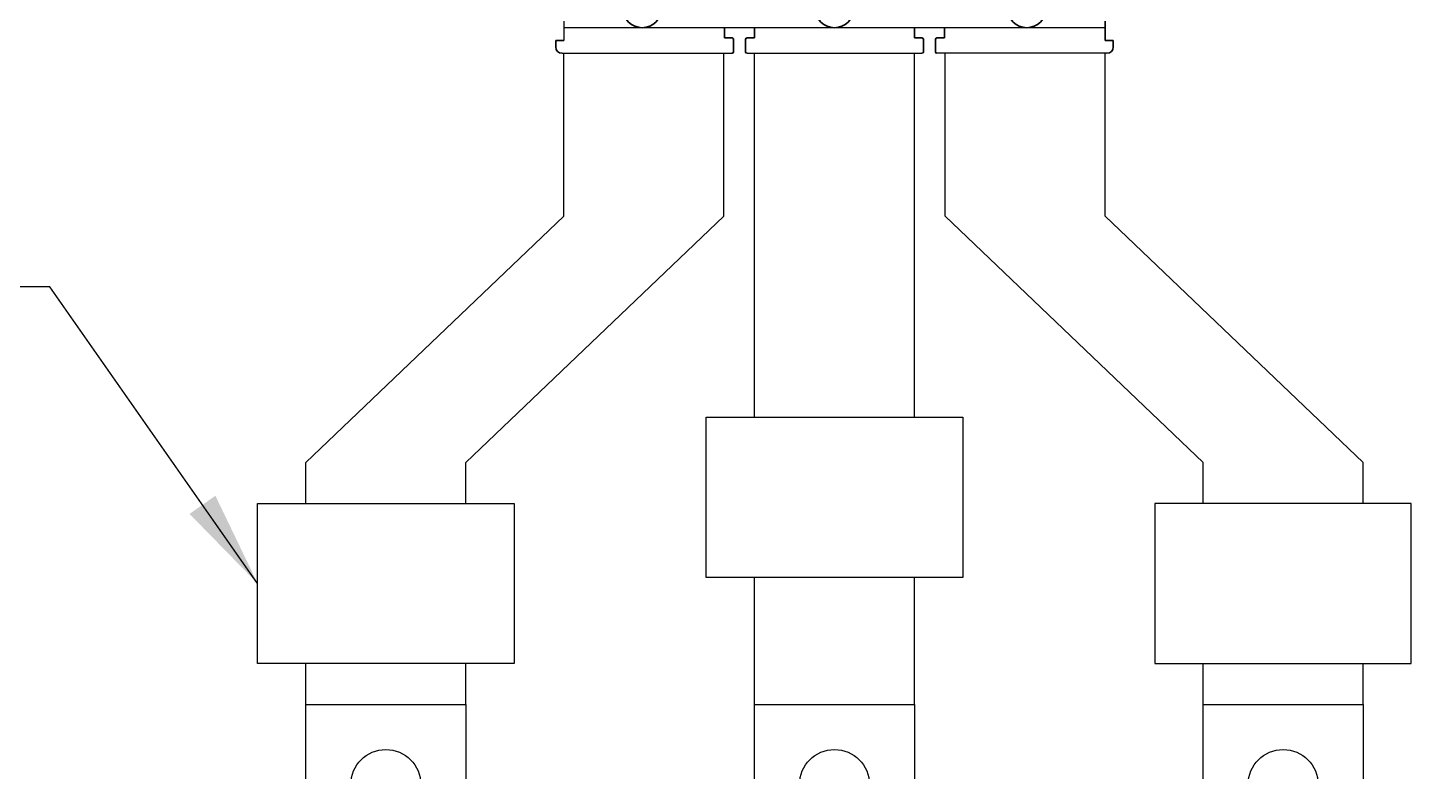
# Model space of a CAD drawing. Header units: millimetres. Extents: x 0 to 840, y -1485 to 297.
# Drawn here: x 70.65 to 92.24, y -1003.93 to -992.33 of the extents above; entities that cross this region are included whole.
import ezdxf

# ---------------------------------------------------------------- set-up
doc = ezdxf.new("R2010")
doc.units = ezdxf.units.MM
doc.layers.add('L_COTAS', color=2, linetype='Continuous')
doc.styles.add('TEXTOS', font='ariali.ttf')
doc.dimstyles.new('FLECHA_ESC50', dxfattribs={"dimscale": 0.05, "dimtxt": 1.8, "dimasz": 2, "dimexe": 2, "dimexo": 4, "dimgap": 1, "dimtad": 1, "dimzin": 4, "dimdsep": 46, "dimtxsty": 'TEXTOS', "dimcen": 0, "dimclrd": 256, "dimclre": 256, "dimclrt": 2, "dimadec": 0, "dimazin": 0, "dimtfac": 1, "dimtdec": 4, "dimtmove": 1, "dimatfit": 3, "dimfxl": 1, "dimtvp": 1, "dimtolj": 1, "dimtzin": 0, "dimarcsym": 0})

# ---------------------------------------------------------------- blocks, each defined once
blk = doc.blocks.new('XT2_3P ABB')
for p, q in [((-4.225, 0.5), (-4.225, 0.2)), ((4.225, 0.4), (-4.225, 0.4)), ((-4.25, 0), (-1.599, 0)), ((4.25, 0), (1.599, 0)), ((-1.365, 0), (1.365, 0))]:
    blk.add_line(p, q)
at = {"lineweight": 35, "ltscale": 0.075}
blk.add_line((4.225, 0.5), (4.225, 0.2), dxfattribs=at)
at = {"lineweight": 35, "ltscale": 0.025}
for p, q in [((4.225, 0.5), (4.225, 0.4)), ((-4.35, 0.2), (-4.25, 0.2)), ((-4.35, 0.2), (-4.35, 0.1)), ((4.35, 0.2), (4.25, 0.2)), ((4.35, 0.2), (4.35, 0.1))]:
    blk.add_line(p, q, dxfattribs=at)
at = {"color": 7, "lineweight": 35, "ltscale": 0.04}
for p, q in [((-1.714, 0.24), (-1.714, 0.4)), ((-1.25, 0.24), (-1.25, 0.4)), ((1.25, 0.24), (1.25, 0.4)), ((1.714, 0.24), (1.714, 0.4))]:
    blk.add_line(p, q, dxfattribs=at)
at = {"color": 7, "lineweight": 35, "ltscale": 0.02875}
for p, q in [((-1.599, 0.24), (-1.714, 0.24)), ((-1.365, 0.24), (-1.25, 0.24)), ((1.365, 0.24), (1.25, 0.24)), ((1.599, 0.24), (1.714, 0.24))]:
    blk.add_line(p, q, dxfattribs=at)
at = {"lineweight": 35, "ltscale": 0.05}
blk.add_line((4.225, 0.4), (4.225, 0.2), dxfattribs=at)
at = {"lineweight": 35, "ltscale": 0.03125}
for p, q in [((-4.225, 0.2), (-4.35, 0.2)), ((4.225, 0.2), (4.35, 0.2))]:
    blk.add_line(p, q, dxfattribs=at)
at = {"lineweight": 35, "ltscale": 0.00625}
for p, q in [((-4.225, 0.2), (-4.25, 0.2)), ((4.225, 0.2), (4.25, 0.2))]:
    blk.add_line(p, q, dxfattribs=at)
at = {"color": 7, "lineweight": 35, "ltscale": 0.0475}
for p, q in [((-1.574, 0.025), (-1.574, 0.215)), ((-1.39, 0.215), (-1.39, 0.025)), ((1.39, 0.025), (1.39, 0.215)), ((1.574, 0.025), (1.574, 0.215))]:
    blk.add_line(p, q, dxfattribs=at)
at = {"color": 7, "lineweight": 35}
for centre in [(-3, 0.7), (0, 0.7), (3, 0.7)]:
    blk.add_circle(centre, 0.3, dxfattribs=at)
for centre, start, end in [((-1.599, 0.215), 0, 90), ((-1.365, 0.215), 90, 180), ((1.365, 0.215), 0, 90), ((1.599, 0.215), 90, 180), ((-1.599, 0.025), 270, 0), ((-1.365, 0.025), 180, 270), ((1.365, 0.025), 270, 0), ((1.599, 0.025), 180, 270)]:
    blk.add_arc(centre, 0.025, start, end, dxfattribs=at)
at = {"lineweight": 35}
for centre, start, end in [((-4.25, 0.1), 180, 270), ((-4.25, 0.1), 180, 270), ((4.25, 0.1), 270, 0), ((4.25, 0.1), 270, 0)]:
    blk.add_arc(centre, 0.1, start, end, dxfattribs=at)
blk = doc.blocks.new('Barra 25x5mm')
at = {"color": 6}
for points in [[(-5.75, 0), (-8.25, 0), (-8.25, 2.5), (-5.75, 2.5)], [(1.25, 0), (-1.25, 0), (-1.25, 2.5), (1.25, 2.5)], [(8.25, 0), (5.75, 0), (5.75, 2.5), (8.25, 2.5)]]:
    blk.add_lwpolyline(points, close=True, dxfattribs=at)
for centre in [(-7, 1.25), (0, 1.25), (7, 1.25)]:
    blk.add_circle(centre, 0.546)

msp = doc.modelspace()

# ---------------------------------------------------------------- linework, layer by layer
at = {"color": 6}
for p, q in [((79.0131, -995.2701), (79.0131, -992.7301)), ((81.5131, -995.2701), (81.5131, -992.7301)), ((81.9881, -998.4087), (81.9881, -992.7301)), ((84.4881, -998.4087), (84.4881, -992.7301)), ((84.9631, -995.2701), (84.9631, -992.7301)), ((87.4631, -995.2701), (87.4631, -992.7301)), ((74.9881, -999.117), (79.0131, -995.2701)), ((77.4881, -999.117), (81.5131, -995.2701)), ((88.9881, -999.117), (84.9631, -995.2701)), ((91.4881, -999.117), (87.4631, -995.2701)), ((74.9881, -999.7536), (74.9881, -999.117)), ((77.4881, -999.7536), (77.4881, -999.117)), ((88.9881, -999.7536), (88.9881, -999.117)), ((91.4881, -999.7536), (91.4881, -999.117)), ((81.9881, -1002.8901), (81.9881, -1000.9087)), ((84.4881, -1002.8901), (84.4881, -1000.9087)), ((74.9881, -1002.8901), (74.9881, -1002.2536)), ((77.4881, -1002.8901), (77.4881, -1002.2536)), ((88.9881, -1002.8901), (88.9881, -1002.2536)), ((91.4881, -1002.8901), (91.4881, -1002.2536))]:
    msp.add_line(p, q, dxfattribs=at)
at = {"color": 2}
for points in [[(81.2381, -998.4087), (85.2381, -998.4087), (85.2381, -1000.9087), (81.2381, -1000.9087)], [(74.2381, -999.7536), (78.2381, -999.7536), (78.2381, -1002.2536), (74.2381, -1002.2536)], [(92.2381, -999.7536), (88.2381, -999.7536), (88.2381, -1002.2536), (92.2381, -1002.2536)]]:
    msp.add_lwpolyline(points, close=True, dxfattribs=at)

# ---------------------------------------------------------------- block references
for name, p in [('XT2_3P ABB', (83.2381, -992.7301)), ('Barra 25x5mm', (83.2381, -1005.3901))]:
    msp.add_blockref(name, p)

# ---------------------------------------------------------------- leaders
at = {"layer": 'L_COTAS'}
msp.add_leader([(74.2381, -1001.0036), (70.9934, -996.3756), (58.0826, -996.3756)], dimstyle='FLECHA_ESC50', override={"dimasz": 30, "dimgap": 1, "dimtad": 1}, dxfattribs=at)

doc.saveas('drawing.dxf')
